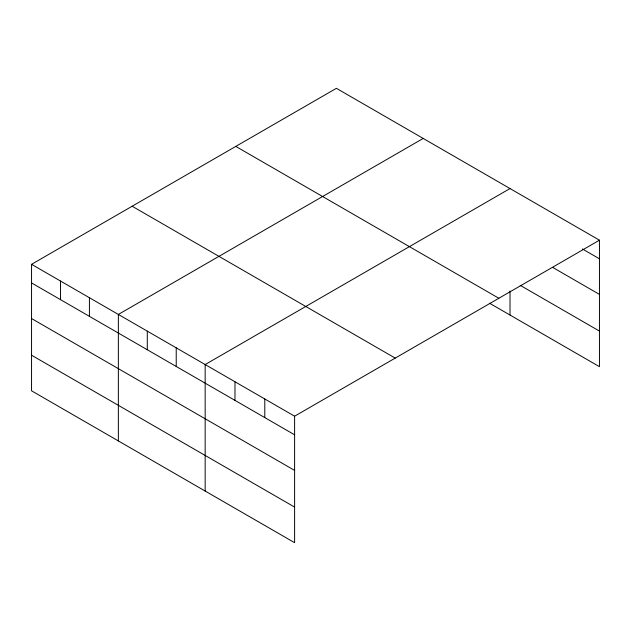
<?xml version="1.0" encoding="UTF-8"?>
<svg xmlns="http://www.w3.org/2000/svg" width="631" height="631" viewBox="0 0 631 631"><rect width="100%" height="100%" fill="white"/><g stroke="black" fill="none" stroke-linecap="round" stroke-linejoin="round"><path stroke-width="0.95" d="M31.55 264.318L294.606 416.192L294.606 542.684L31.55 390.81L31.55 264.318L336.394 88.316L599.45 240.19L599.45 366.682L489.585 303.251M423.204 138.434L118.36 314.435L118.36 440.927M510.014 188.551L205.162 364.552L205.162 491.044M294.606 416.192L599.45 240.19M582.413 248.969L599.45 258.805M552.598 267.355L599.45 294.409M520.236 285.346L599.45 331.086M235.797 146.4L498.853 298.274M132.147 206.234L395.203 358.108M31.55 282.933L294.606 434.806M31.55 318.537L294.606 470.41M31.55 355.214L294.606 507.087M510.014 290.994L510.014 315.043M264.791 398.981L264.791 417.596M234.977 381.763L234.977 400.385M176.23 347.847L176.23 366.469M147.291 331.141L147.291 349.763M89.421 297.729L89.421 316.352M60.489 281.024L60.489 299.638"/></g></svg>
